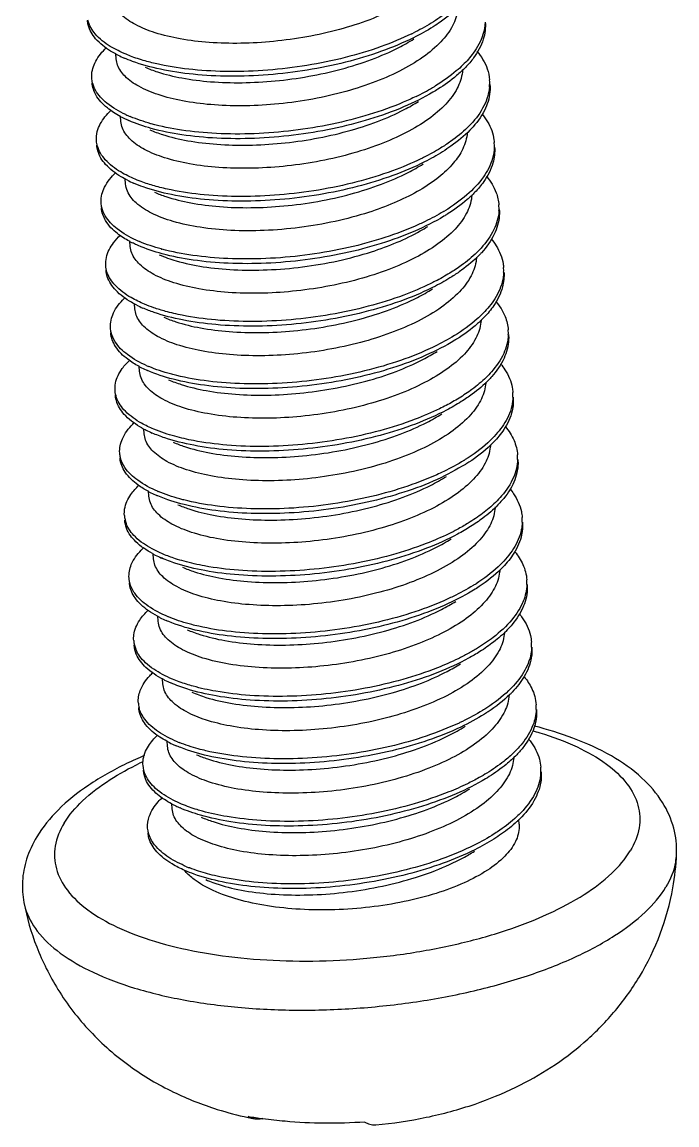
# Model space of a CAD drawing. Header units: millimetres. Extents: x 1833 to 2194, y -395 to -144.
# Drawn here: x 2006.47 to 2010.27, y -380.11 to -373.71 of the extents above; entities that cross this region are included whole.
import ezdxf

# ---------------------------------------------------------------- set-up
doc = ezdxf.new("R2010")
doc.units = ezdxf.units.MM
doc.layers.add('3_ALL_AXES', color=7, linetype='Continuous')

msp = doc.modelspace()

# ---------------------------------------------------------------- linework, layer by layer
at = {"color": 7, "linetype": 'Continuous'}
msp.add_line((2007.3192, -377.1593), (2007.3179, -377.1588), dxfattribs=at)
for centre, radius, start, end in [((2008.0573, -372.3983), 1.5345, 296.02341, 296.35289), ((2007.3141, -373.3356), 0.6341, 241.78821, 243.20756), ((2007.3446, -373.2741), 0.7027, 243.24167, 246.4124), ((2008.1577, -372.9077), 1.3703, 295.86918, 300.44121), ((2008.2343, -373.0408), 1.2167, 300.50667, 301.43169), ((2008.9282, -374.0645), 0.2547, 355.0768, 4.41657), ((2007.3389, -373.7001), 0.6313, 241.78489, 243.45536), ((2007.3726, -373.6326), 0.7067, 243.45606, 244.99387), ((2007.402, -373.5381), 0.781, 244.99251, 247.13999), ((2007.3993, -373.5756), 0.7696, 244.98391, 246.33934), ((2008.9546, -374.4254), 0.2553, 358.04373, 4.05588), ((2007.3994, -373.9976), 0.7044, 243.22363, 246.40041), ((2008.2925, -373.7729), 1.2084, 301.01277, 301.43176), ((2008.985, -374.7894), 0.252, 356.4729, 4.45999), ((2007.3899, -374.431), 0.6246, 241.70316, 243.4056), ((2007.4624, -374.2479), 0.7974, 245.63973, 247.12268), ((2007.614, -373.7929), 1.2774, 254.76644, 254.91064), ((2009.0056, -375.1505), 0.2583, 358.07798, 4.03684), ((2007.4546, -374.7202), 0.707, 243.20928, 246.38849), ((2009.0418, -375.5142), 0.2492, 357.87262, 4.48156), ((2007.4429, -375.1582), 0.6221, 241.7062, 243.37581), ((2007.5229, -374.9571), 0.8144, 246.276, 247.11502), ((2007.4874, -375.0683), 0.7224, 243.41725, 246.41882), ((2009.0571, -375.8756), 0.2607, 358.12579, 4.04491), ((2007.4782, -375.5057), 0.6391, 240.77906, 243.18193), ((2007.5101, -375.4419), 0.7105, 243.20118, 246.3773), ((2009.1009, -376.2388), 0.244, 358.23337, 4.50416), ((2008.4169, -375.2504), 1.1762, 301.61435, 302.04173), ((2007.4967, -375.884), 0.6212, 241.711, 243.34308), ((2007.538, -375.8007), 0.7142, 243.38336, 246.43458), ((2007.5836, -375.6657), 0.8321, 246.90145, 247.11737), ((2007.2318, -376.5588), 0.1679, 184.39555, 200.55749), ((2009.1095, -376.6008), 0.2623, 358.18096, 4.07659), ((2007.5386, -376.2177), 0.6536, 241.52114, 243.17146), ((2007.5659, -376.163), 0.7148, 243.19765, 246.3675), ((2008.7592, -376.3627), 0.6925, 313.08144, 314.40169), ((2008.4804, -375.9909), 1.1579, 301.61285, 302.56724), ((2009.1569, -376.9634), 0.2421, 358.17131, 4.46246), ((2007.5511, -376.6084), 0.6218, 241.71872, 243.31047), ((2007.5896, -376.5308), 0.7084, 243.34949, 246.44036), ((2007.2881, -377.2829), 0.1703, 184.60647, 202.28506), ((2009.1627, -377.326), 0.2631, 358.23673, 4.12716), ((2007.5999, -376.928), 0.6699, 242.3277, 243.17131), ((2007.6223, -376.8828), 0.7204, 243.20128, 246.35908), ((2008.8176, -377.0925), 0.6859, 313.82395, 314.43043), ((2008.8447, -377.1453), 0.6501, 314.33049, 316.19673), ((2007.2913, -377.6494), 0.1464, 183.79452, 193.99793), ((2009.2114, -377.688), 0.2415, 358.12923, 4.39222), ((2007.6074, -377.3295), 0.6263, 241.74583, 243.25287), ((2007.6414, -377.261), 0.7028, 243.2894, 246.43285), ((2007.7012, -377.091), 0.8584, 247.42584, 248.12107), ((2009.2176, -378.0511), 0.2623, 350.97463, 4.19951), ((2007.6401, -377.6788), 0.6406, 241.83456, 243.47967), ((2007.6674, -377.6243), 0.7015, 243.46819, 244.25302), ((2007.6891, -377.579), 0.7518, 244.26165, 246.33877), ((2008.8754, -377.8473), 0.6827, 312.96532, 314.37026), ((2007.6324, -378.4412), 0.2899, 220.87442, 221.95827), ((2007.7577, -377.8094), 0.8654, 247.42144, 248.71868), ((2008.1814, -377.8794), 2.2134, 259.6278, 261.8465)]:
    msp.add_arc(centre, radius, start, end, dxfattribs=at)
for points, start_tangent, end_tangent in [([(2008.9403, -373.3683), (2008.8741, -373.4598), (2008.774, -373.5466), (2008.6429, -373.6262), (2008.487, -373.6953), (2008.3116, -373.7519), (2008.1225, -373.7945), (2007.9299, -373.8213), (2007.7394, -373.8323), (2007.5565, -373.8273), (2007.3875, -373.8064), (2007.2427, -373.771), (2007.1287, -373.724), (2007.0462, -373.6662), (2006.9993, -373.5995), (2006.9905, -373.5602)], (-0.461701, -0.887036), (-0.076368, 0.99708)), ([(2009.0005, -373.5955), (2008.894, -373.6825), (2008.8437, -373.7154)], (-0.713853, -0.700296), (-0.851895, -0.523712)), ([(2009.0137, -373.6115), (2008.8961, -373.7097), (2008.8558, -373.7363)], (-0.69677, -0.717295), (-0.846397, -0.532552)), ([(2008.9983, -373.6247), (2008.9972, -373.6373), (2008.9673, -373.7308)], (-0.061491, -0.998108), (-0.461701, -0.887036)), ([(2007.0143, -373.8943), (2006.9845, -373.8772), (2006.8977, -373.8056), (2006.8545, -373.7259), (2006.8504, -373.6992)], (-0.881151, 0.472834), (-0.066938, 0.997757)), ([(2007.0739, -373.8963), (2006.9824, -373.85), (2006.8957, -373.7784), (2006.8525, -373.6987)], (-0.922986, 0.384833), (-0.237717, 0.971335)), ([(2008.8437, -373.7154), (2008.7384, -373.7733)], (-0.851895, -0.523712), (-0.896075, -0.443903)), ([(2009.1558, -373.7091), (2009.1435, -373.7813), (2009.0877, -373.889), (2009.0276, -373.9579)], (-0.033845, -0.999427), (-0.714369, -0.699769)), ([(2009.1573, -373.7096), (2009.1455, -373.8085), (2009.0897, -373.9162), (2009.0426, -373.972)], (0.072144, -0.997394), (-0.693561, -0.720398)), ([(2008.9673, -373.7308), (2008.9, -373.8235), (2008.7958, -373.9128), (2008.6602, -373.9937), (2008.5019, -374.0622), (2008.3256, -374.1178), (2008.1333, -374.1598), (2007.9356, -374.1858), (2007.7442, -374.195), (2007.5648, -374.1883), (2007.4012, -374.1664), (2007.2593, -374.1301), (2007.1473, -374.0819), (2007.0683, -374.0239), (2007.025, -373.9586), (2007.0175, -373.9228)], (-0.461701, -0.887036), (-0.075261, 0.997164)), ([(2008.8558, -373.7363), (2008.7405, -373.8005), (2008.5551, -373.8788), (2008.3472, -373.9419), (2008.1252, -373.9878), (2007.8978, -374.0151), (2007.6741, -374.0232), (2007.463, -374.0122), (2007.2728, -373.983), (2007.1112, -373.9372), (2007.0634, -373.9181)], (-0.846397, -0.532552), (-0.916165, 0.400801)), ([(2008.7305, -373.7772), (2008.553, -373.8516), (2008.3452, -373.9147), (2008.1232, -373.9606), (2007.8958, -373.9879), (2007.6721, -373.996), (2007.461, -373.985), (2007.2708, -373.9558), (2007.1952, -373.9375)], (-0.898612, -0.438743), (-0.964323, 0.264729)), ([(2007.1856, -373.9716), (2007.2558, -373.9981), (2007.3977, -374.0335), (2007.5641, -374.0549), (2007.7465, -374.0607), (2007.9385, -374.0505), (2008.1333, -374.0239), (2008.3217, -373.9821), (2008.4978, -373.9259), (2008.6557, -373.8567), (2008.7431, -373.8071)], (0.915651, -0.401975), (0.846135, 0.532968)), ([(2006.8752, -374.0345), (2006.8747, -374.0218), (2006.8981, -373.9367), (2006.9607, -373.8574)], (-0.081859, 0.996644), (0.726354, 0.687321)), ([(2007.1952, -373.9375), (2007.1091, -373.9101), (2007.0739, -373.8963)], (-0.964323, 0.264729), (-0.922986, 0.384833)), ([(2009.1096, -373.8779), (2009.1108, -373.8794), (2009.1688, -373.98), (2009.1822, -374.0449)], (0.639691, -0.768632), (0.076345, -0.997081)), ([(2009.0276, -373.9579), (2008.9892, -373.9928), (2008.8688, -374.0789)], (-0.714369, -0.699769), (-0.85322, -0.521552)), ([(2009.0426, -373.972), (2008.9912, -374.02), (2008.8828, -374.0987)], (-0.693561, -0.720398), (-0.84681, -0.531895)), ([(2006.8796, -374.0607), (2006.8752, -374.0345)], (-0.244239, 0.969715), (-0.081859, 0.996644)), ([(2009.0255, -373.9849), (2009.0242, -373.9996), (2008.9943, -374.0932)], (-0.05172, -0.998662), (-0.461701, -0.887036)), ([(2007.0404, -374.2564), (2006.9654, -374.2072), (2006.8988, -374.1314), (2006.8772, -374.0617)], (-0.881057, 0.473011), (-0.081859, 0.996644)), ([(2007.0718, -374.2459), (2006.9634, -374.18), (2006.8968, -374.1042), (2006.8796, -374.0607)], (-0.906149, 0.422958), (-0.244239, 0.969715)), ([(2008.9943, -374.0932), (2008.928, -374.1848), (2008.8279, -374.2716), (2008.698, -374.3505), (2008.5429, -374.4195), (2008.3678, -374.4762), (2008.1781, -374.5191), (2007.9847, -374.5461), (2007.7949, -374.5572), (2007.6121, -374.5523), (2007.4424, -374.5315), (2007.2964, -374.4959), (2007.1818, -374.4484), (2007.0998, -374.3907), (2007.0532, -374.324), (2007.0445, -374.2852)], (-0.461701, -0.887036), (-0.076188, 0.997094)), ([(2008.8828, -374.0987), (2008.854, -374.1162), (2008.6835, -374.2015), (2008.4866, -374.273), (2008.271, -374.3282), (2008.0454, -374.3655), (2007.8186, -374.3838), (2007.5997, -374.3828), (2007.3974, -374.3631), (2007.2198, -374.3259), (2007.0904, -374.2806)], (-0.84681, -0.531895), (-0.9159, 0.401405)), ([(2009.182, -374.0864), (2009.1497, -374.1947), (2009.0735, -374.301), (2009.0545, -374.3204)], (-0.0866, -0.996243), (-0.713686, -0.700465)), ([(2009.1842, -374.0721), (2009.184, -374.1136), (2009.1518, -374.2219), (2009.0755, -374.3282), (2009.0679, -374.3362)], (0.076345, -0.997081), (-0.696129, -0.717917)), ([(2007.2126, -374.3341), (2007.2862, -374.3617), (2007.4315, -374.3972), (2007.6007, -374.4181), (2007.7835, -374.4231), (2007.9733, -374.4122), (2008.1669, -374.3852), (2008.3568, -374.3424), (2008.5321, -374.2856), (2008.6873, -374.2168), (2008.7701, -374.1696)], (0.915639, -0.402002), (0.846151, 0.532944)), ([(2008.7556, -374.1406), (2008.6815, -374.1744), (2008.4846, -374.2458), (2008.269, -374.301), (2008.0433, -374.3383), (2007.8166, -374.3566), (2007.5977, -374.3556), (2007.3954, -374.3359), (2007.2199, -374.2993)], (-0.899257, -0.437421), (-0.963812, 0.266583)), ([(2006.9024, -374.397), (2006.9071, -374.3443), (2006.9515, -374.2592), (2006.9879, -374.2196)], (-0.068841, 0.997628), (0.724635, 0.689133)), ([(2007.2199, -374.2993), (2007.2178, -374.2987), (2007.0986, -374.2578)], (-0.963812, 0.266583), (-0.921361, 0.388707)), ([(2009.1385, -374.2425), (2009.1706, -374.2882), (2009.2077, -374.392), (2009.2093, -374.4074)], (0.635332, -0.772239), (0.071243, -0.997459)), ([(2009.0545, -374.3204), (2008.9562, -374.4017), (2008.8975, -374.4404)], (-0.713686, -0.700465), (-0.852039, -0.523479)), ([(2009.0679, -374.3362), (2008.9582, -374.4289), (2008.9098, -374.4612)], (-0.696129, -0.717917), (-0.846417, -0.532521)), ([(2009.0524, -374.3488), (2009.0512, -374.3618), (2009.0213, -374.4557)], (-0.057805, -0.998328), (-0.461701, -0.887036)), ([(2006.9078, -374.4285), (2006.9024, -374.397)], (-0.267055, 0.963681), (-0.068841, 0.997628)), ([(2007.0821, -374.6264), (2007.0449, -374.606), (2006.9557, -374.535), (2006.9098, -374.4557), (2006.9045, -374.4241)], (-0.892466, 0.451115), (-0.068841, 0.997628)), ([(2007.1277, -374.6211), (2007.0429, -374.5788), (2006.9537, -374.5078), (2006.9078, -374.4285)], (-0.922793, 0.385295), (-0.267055, 0.963681)), ([(2008.9098, -374.4612), (2008.8046, -374.5204), (2008.6207, -374.5995), (2008.414, -374.6636), (2008.1926, -374.7105), (2007.9653, -374.7389), (2007.7411, -374.7482), (2007.529, -374.7383), (2007.3373, -374.7101), (2007.1738, -374.6653), (2007.1174, -374.643)], (-0.846417, -0.532521), (-0.916094, 0.400964)), ([(2009.0213, -374.4557), (2008.9633, -374.5381), (2008.8759, -374.6184), (2008.7624, -374.6928), (2008.6287, -374.7582), (2008.4803, -374.8133)], (-0.461701, -0.887036), (-0.951995, -0.306113)), ([(2008.8975, -374.4404), (2008.8025, -374.4932), (2008.7843, -374.5022)], (-0.852039, -0.523479), (-0.898624, -0.43872)), ([(2009.2097, -374.4341), (2009.1994, -374.4998), (2009.1462, -374.6076), (2009.0501, -374.7118), (2008.9226, -374.804)], (-0.033647, -0.999434), (-0.853253, -0.521498)), ([(2009.2113, -374.4345), (2009.2014, -374.527), (2009.1482, -374.6348), (2009.0968, -374.6967)], (0.071243, -0.997459), (-0.693397, -0.720556)), ([(2007.2396, -374.6965), (2007.3048, -374.7214), (2007.4487, -374.7579), (2007.6162, -374.7797), (2007.797, -374.7857), (2007.9884, -374.7758), (2008.1861, -374.7491), (2008.3785, -374.7062), (2008.5547, -374.6498), (2008.7096, -374.5817), (2008.7971, -374.5321)], (0.915693, -0.401877), (0.846136, 0.532967)), ([(2008.7843, -374.5022), (2008.6187, -374.5723), (2008.412, -374.6364), (2008.1905, -374.6833), (2007.9632, -374.7117), (2007.7391, -374.721), (2007.527, -374.7111), (2007.3353, -374.6829), (2007.2489, -374.6623)], (-0.898624, -0.43872), (-0.964213, 0.26513)), ([(2006.9292, -374.7594), (2006.9288, -374.7517), (2006.9494, -374.6666), (2007.0149, -374.5821)], (-0.079745, 0.996815), (0.72616, 0.687525)), ([(2009.1641, -374.6035), (2009.2206, -374.6988), (2009.2362, -374.7698)], (0.638576, -0.769559), (0.07715, -0.997019)), ([(2008.4803, -374.8133), (2008.2866, -374.8652), (2008.0805, -374.9008), (2007.8751, -374.9181), (2007.6814, -374.9174), (2007.5036, -374.8996), (2007.3473, -374.8656), (2007.2217, -374.8176), (2007.1323, -374.7584), (2007.0817, -374.6904), (2007.0715, -374.6477)], (-0.951995, -0.306113), (-0.079034, 0.996872)), ([(2007.2489, -374.6623), (2007.1718, -374.6381), (2007.1277, -374.6211)], (-0.964213, 0.26513), (-0.922793, 0.385295)), ([(2009.0968, -374.6967), (2009.0522, -374.739), (2008.9368, -374.8236)], (-0.693397, -0.720556), (-0.8468, -0.531911)), ([(2009.0794, -374.7104), (2009.0782, -374.7245), (2009.0483, -374.8181)], (-0.054271, -0.998526), (-0.461701, -0.887036)), ([(2006.9335, -374.7856), (2006.9292, -374.7594)], (-0.245224, 0.969466), (-0.079745, 0.996815)), ([(2007.0939, -374.981), (2007.0247, -374.9363), (2006.9556, -374.861), (2006.9312, -374.7866)], (-0.880386, 0.474257), (-0.079745, 0.996815)), ([(2007.1335, -374.9743), (2007.0227, -374.9091), (2006.9535, -374.8338), (2006.9335, -374.7856)], (-0.910923, 0.412577), (-0.245224, 0.969466)), ([(2008.9151, -374.8085), (2008.8093, -374.8657)], (-0.857044, -0.515244), (-0.89937, -0.437189)), ([(2009.2365, -374.8049), (2009.2069, -374.9132), (2009.1331, -375.0198), (2009.1086, -375.0453)], (-0.062198, -0.998064), (-0.713603, -0.70055)), ([(2009.2382, -374.797), (2009.2385, -374.8321), (2009.2089, -374.9404), (2009.1352, -375.0469), (2009.1221, -375.0608)], (0.07715, -0.997019), (-0.695573, -0.718455)), ([(2009.0483, -374.8181), (2008.9821, -374.9097), (2008.8818, -374.9965), (2008.7522, -375.0753), (2008.5974, -375.1442), (2008.4224, -375.201), (2008.2325, -375.2439), (2008.0388, -375.271), (2007.8493, -375.2821), (2007.6664, -375.2773), (2007.4966, -375.2564), (2007.3503, -375.2208), (2007.2354, -375.1732), (2007.1536, -375.1155), (2007.1071, -375.0488), (2007.0985, -375.0101)], (-0.461701, -0.887036), (-0.076117, 0.997099)), ([(2008.8093, -374.8657), (2008.7464, -374.8946), (2008.5508, -374.9669)], (-0.89937, -0.437189), (-0.954344, -0.298709)), ([(2008.9368, -374.8236), (2008.9171, -374.8357), (2008.7484, -374.9218), (2008.5528, -374.9941)], (-0.8468, -0.531911), (-0.954344, -0.298709)), ([(2008.4973, -375.0416), (2008.6458, -374.9866), (2008.7796, -374.921), (2008.8241, -374.8945)], (0.951995, 0.306113), (0.846306, 0.532698)), ([(2006.9565, -375.1219), (2006.9598, -375.0743), (2007.0017, -374.9891), (2007.0416, -374.9447)], (-0.071336, 0.997452), (0.72449, 0.689285)), ([(2007.1444, -375.0055), (2007.1355, -375.0015), (2007.1103, -374.9895)], (-0.91599, 0.401201), (-0.894088, 0.447892)), ([(2008.5528, -374.9941), (2008.3381, -375.0503), (2008.1128, -375.0887), (2007.8859, -375.1081), (2007.6663, -375.1083), (2007.4628, -375.0897), (2007.2835, -375.0534), (2007.1444, -375.0055)], (-0.954344, -0.298709), (-0.91599, 0.401201)), ([(2007.2784, -375.0254), (2007.1524, -374.9826)], (-0.964862, 0.262757), (-0.921295, 0.388865)), ([(2008.5508, -374.9669), (2008.3361, -375.0232), (2008.1108, -375.0615), (2007.8838, -375.0809), (2007.6643, -375.0811), (2007.4608, -375.0625), (2007.2815, -375.0263)], (-0.954344, -0.298709), (-0.96552, 0.260328)), ([(2009.1921, -374.9669), (2009.221, -375.0072), (2009.2607, -375.1107), (2009.2632, -375.1323)], (0.636248, -0.771485), (0.070835, -0.997488)), ([(2007.2666, -375.059), (2007.3641, -375.094), (2007.5209, -375.128), (2007.6989, -375.1457), (2007.8925, -375.1464), (2008.0977, -375.1291), (2008.3038, -375.0936), (2008.4973, -375.0416)], (0.91558, -0.402137), (0.951995, 0.306113)), ([(2009.1086, -375.0453), (2009.0182, -375.1209), (2008.9513, -375.1654)], (-0.713603, -0.70055), (-0.852199, -0.523217)), ([(2009.1221, -375.0608), (2009.0202, -375.1481), (2008.9638, -375.1861)], (-0.695573, -0.718455), (-0.846454, -0.532461)), ([(2006.9632, -375.1583), (2006.9565, -375.1219)], (-0.295972, 0.955197), (-0.071336, 0.997452)), ([(2009.1064, -375.073), (2009.1053, -375.0865), (2009.0753, -375.1806)], (-0.054783, -0.998498), (-0.461701, -0.887036)), ([(2007.1359, -375.3513), (2007.1054, -375.3348), (2007.0138, -375.2644), (2006.9653, -375.1855), (2006.9585, -375.1491)], (-0.892367, 0.451311), (-0.071336, 0.997452)), ([(2007.1814, -375.3459), (2007.1034, -375.3076), (2007.0118, -375.2372), (2006.9632, -375.1583)], (-0.922586, 0.385792), (-0.295972, 0.955197)), ([(2009.0753, -375.1806), (2009.0078, -375.2735), (2008.9032, -375.363), (2008.7672, -375.444), (2008.6085, -375.5126), (2008.433, -375.5678), (2008.2427, -375.6094), (2008.0461, -375.6354), (2007.8546, -375.6448), (2007.6742, -375.6382), (2007.5108, -375.6165), (2007.3693, -375.5806), (2007.2568, -375.5326), (2007.177, -375.4744), (2007.1331, -375.4086), (2007.1255, -375.3726)], (-0.461701, -0.887036), (-0.074976, 0.997185)), ([(2008.9638, -375.1861), (2008.8686, -375.2402), (2008.6863, -375.3201), (2008.4807, -375.3851), (2008.2599, -375.4331), (2008.0327, -375.4627), (2007.8081, -375.4731), (2007.595, -375.4643), (2007.402, -375.4372), (2007.2366, -375.3933), (2007.1714, -375.368)], (-0.846454, -0.532461), (-0.916023, 0.401127)), ([(2008.9513, -375.1654), (2008.8665, -375.213), (2008.8381, -375.2272)], (-0.852199, -0.523217), (-0.898655, -0.438657)), ([(2009.2637, -375.1591), (2009.2552, -375.2183), (2009.2046, -375.3262), (2009.1356, -375.4077)], (-0.033131, -0.999451), (-0.714531, -0.699604)), ([(2009.2653, -375.1595), (2009.2572, -375.2455), (2009.2066, -375.3534), (2009.151, -375.4214)], (0.070835, -0.997488), (-0.693203, -0.720742)), ([(2007.2936, -375.4214), (2007.3634, -375.4478), (2007.5053, -375.4833), (2007.6713, -375.5047), (2007.8536, -375.5106), (2008.0457, -375.5004), (2008.2408, -375.4739), (2008.4291, -375.4321), (2008.6052, -375.376), (2008.7632, -375.3068), (2008.8511, -375.257)], (0.915653, -0.40197), (0.846134, 0.53297)), ([(2008.8381, -375.2272), (2008.6843, -375.2929), (2008.4787, -375.358), (2008.2579, -375.406), (2008.0307, -375.4355), (2007.8061, -375.4459), (2007.593, -375.4371), (2007.3999, -375.41), (2007.3026, -375.3872)], (-0.898655, -0.438657), (-0.964109, 0.265507)), ([(2006.9831, -375.4843), (2006.983, -375.4816), (2007.0009, -375.3966), (2007.0636, -375.3121), (2007.0692, -375.3068)], (-0.076495, 0.99707), (0.726049, 0.687643)), ([(2007.3026, -375.3872), (2007.2346, -375.3661), (2007.1814, -375.3459)], (-0.964109, 0.265507), (-0.922586, 0.385792)), ([(2009.2189, -375.3293), (2009.2723, -375.4176), (2009.2902, -375.4947)], (0.636693, -0.771117), (0.077642, -0.996981)), ([(2009.1356, -375.4077), (2009.1109, -375.4307), (2008.9781, -375.528)], (-0.714531, -0.699604), (-0.852426, -0.522848)), ([(2009.151, -375.4214), (2009.113, -375.4579), (2008.9908, -375.5485)], (-0.693203, -0.720742), (-0.84676, -0.531975)), ([(2009.1334, -375.4361), (2009.1322, -375.4496), (2009.1023, -375.543)], (-0.057863, -0.998325), (-0.461701, -0.887036)), ([(2006.9875, -375.5104), (2006.9831, -375.4843)], (-0.245348, 0.969435), (-0.076495, 0.99707)), ([(2007.1481, -375.706), (2007.0841, -375.6654), (2007.0124, -375.5906), (2006.9852, -375.5115)], (-0.880424, 0.474188), (-0.076495, 0.99707)), ([(2007.1952, -375.7027), (2007.0821, -375.6382), (2007.0104, -375.5634), (2006.9875, -375.5104)], (-0.91548, 0.402364), (-0.245348, 0.969435)), ([(2009.1023, -375.543), (2009.0359, -375.6348), (2008.9349, -375.7221), (2008.8051, -375.8008), (2008.6505, -375.8694), (2008.4751, -375.9262), (2008.2841, -375.9693), (2008.0885, -375.9964), (2007.8987, -376.007), (2007.7161, -376.0018), (2007.5467, -375.9806), (2007.4009, -375.9446), (2007.2868, -375.8966), (2007.2064, -375.8392), (2007.1609, -375.7731), (2007.1525, -375.735)], (-0.461701, -0.887036), (-0.076011, 0.997107)), ([(2008.9908, -375.5485), (2008.9801, -375.5552), (2008.8132, -375.6419), (2008.619, -375.7152), (2008.4052, -375.7724), (2008.1803, -375.8119), (2007.9532, -375.8324), (2007.7329, -375.8337), (2007.5282, -375.8162), (2007.3473, -375.781), (2007.1984, -375.7304)], (-0.84676, -0.531975), (-0.91612, 0.400905)), ([(2008.9781, -375.528), (2008.8631, -375.5907)], (-0.852426, -0.522848), (-0.899476, -0.43697)), ([(2009.2908, -375.5235), (2009.2639, -375.6317), (2009.1927, -375.7385), (2009.1626, -375.7702)], (-0.037649, -0.999291), (-0.713594, -0.700559)), ([(2009.2922, -375.5219), (2009.2928, -375.5506), (2009.2659, -375.6589), (2009.1947, -375.7657), (2009.1764, -375.7855)], (0.077642, -0.996981), (-0.695102, -0.718911)), ([(2007.3206, -375.7839), (2007.3943, -375.8116), (2007.5395, -375.847), (2007.7085, -375.8679), (2007.8913, -375.8729), (2008.0814, -375.862), (2008.2747, -375.8351), (2008.4645, -375.7923), (2008.6399, -375.7356), (2008.7952, -375.6667), (2008.8781, -375.6194)], (0.915639, -0.402003), (0.84615, 0.532944)), ([(2008.8631, -375.5907), (2008.8112, -375.6148), (2008.617, -375.688), (2008.4032, -375.7452), (2008.1783, -375.7847), (2007.9512, -375.8052), (2007.7309, -375.8066), (2007.5262, -375.789), (2007.3453, -375.7538), (2007.3321, -375.7503)], (-0.899476, -0.43697), (-0.964847, 0.262811)), ([(2007.0105, -375.8468), (2007.0128, -375.8042), (2007.052, -375.719), (2007.095, -375.6702)], (-0.074141, 0.997248), (0.72362, 0.690198)), ([(2007.3321, -375.7503), (2007.2062, -375.7074)], (-0.964847, 0.262811), (-0.921273, 0.388916)), ([(2009.2457, -375.6914), (2009.2713, -375.7262), (2009.3136, -375.8293), (2009.3172, -375.8572)], (0.636993, -0.77087), (0.070889, -0.997484)), ([(2009.1626, -375.7702), (2009.08, -375.84), (2009.005, -375.8905)], (-0.713594, -0.700559), (-0.85237, -0.522938)), ([(2009.1764, -375.7855), (2009.0821, -375.8672), (2009.0178, -375.911)], (-0.695102, -0.718911), (-0.846506, -0.532379)), ([(2009.1604, -375.7975), (2009.1591, -375.8128), (2009.1293, -375.9055)], (-0.052947, -0.998597), (-0.461701, -0.887036)), ([(2007.0189, -375.888), (2007.0105, -375.8468)], (-0.324414, 0.945915), (-0.074141, 0.997248)), ([(2007.1661, -376.0635), (2007.072, -375.9938), (2007.0209, -375.9152), (2007.0125, -375.874)], (-0.872607, 0.488422), (-0.074141, 0.997248)), ([(2007.2351, -376.0707), (2007.1641, -376.0363), (2007.07, -375.9666), (2007.0189, -375.888)], (-0.922372, 0.386302), (-0.324414, 0.945915)), ([(2009.005, -375.8905), (2008.9304, -375.9328), (2008.8919, -375.9522)], (-0.85237, -0.522938), (-0.898704, -0.438556)), ([(2009.3177, -375.8841), (2009.3108, -375.9368), (2009.2628, -376.0448), (2009.1896, -376.1326)], (-0.032387, -0.999475), (-0.714496, -0.69964)), ([(2009.3192, -375.8844), (2009.3128, -375.964), (2009.2648, -376.072), (2009.2052, -376.1461)], (0.070889, -0.997484), (-0.692979, -0.720958)), ([(2009.1293, -375.9055), (2009.0619, -375.9982), (2008.9576, -376.0876), (2008.8217, -376.1686), (2008.663, -376.2373), (2008.4876, -376.2926), (2008.2978, -376.3341), (2008.1014, -376.3602), (2007.9098, -376.3697), (2007.7291, -376.3632), (2007.5654, -376.3416), (2007.424, -376.3057), (2007.3114, -376.2578), (2007.2313, -376.1996), (2007.1871, -376.1336), (2007.1795, -376.0975)], (-0.461701, -0.887036), (-0.074969, 0.997186)), ([(2009.0178, -375.911), (2008.9324, -375.96), (2008.7518, -376.0407), (2008.5474, -376.1067), (2008.3273, -376.1557), (2008.1002, -376.1864), (2007.8752, -376.1979), (2007.6612, -376.1902), (2007.4667, -376.1642), (2007.2995, -376.1212), (2007.2254, -376.0929)], (-0.846506, -0.532379), (-0.915956, 0.401279)), ([(2008.8919, -375.9522), (2008.7498, -376.0135), (2008.5454, -376.0795), (2008.3252, -376.1285), (2008.0981, -376.1592), (2007.8731, -376.1707), (2007.6591, -376.1631), (2007.4647, -376.137), (2007.3563, -376.112)], (-0.898704, -0.438556), (-0.964015, 0.265846)), ([(2007.3476, -376.1464), (2007.4131, -376.1714), (2007.5573, -376.2078), (2007.7251, -376.2296), (2007.9064, -376.2355), (2008.0978, -376.2255), (2008.2954, -376.1987), (2008.4877, -376.1557), (2008.6637, -376.0992), (2008.8183, -376.0312), (2008.9051, -375.9819)], (0.915691, -0.401884), (0.846138, 0.532964)), ([(2007.0371, -376.2093), (2007.0526, -376.1266), (2007.1127, -376.0419), (2007.1234, -376.0315)], (-0.072435, 0.997373), (0.725944, 0.687753)), ([(2007.3563, -376.112), (2007.2974, -376.094), (2007.2351, -376.0707)], (-0.964015, 0.265846), (-0.922372, 0.386302)), ([(2009.2738, -376.0553), (2009.3238, -376.1364), (2009.3442, -376.2196)], (0.63445, -0.772964), (0.077738, -0.996974)), ([(2009.1896, -376.1326), (2009.1716, -376.1496), (2009.0409, -376.2474)], (-0.714496, -0.69964), (-0.847657, -0.530544)), ([(2009.2052, -376.1461), (2009.1736, -376.1768), (2009.0448, -376.2735)], (-0.692979, -0.720958), (-0.846673, -0.532114)), ([(2007.0414, -376.2351), (2007.0373, -376.2115), (2007.0371, -376.2093)], (-0.24447, 0.969657), (-0.072435, 0.997373)), ([(2009.1873, -376.1621), (2009.1862, -376.1746), (2009.1563, -376.268)], (-0.062398, -0.998051), (-0.461701, -0.887036)), ([(2007.2023, -376.431), (2007.1437, -376.3945), (2007.0695, -376.3202), (2007.0393, -376.2387), (2007.0392, -376.2364)], (-0.880474, 0.474094), (-0.072435, 0.997373)), ([(2007.2571, -376.431), (2007.1417, -376.3673), (2007.0674, -376.293), (2007.0414, -376.2351)], (-0.91983, 0.392316), (-0.24447, 0.969657)), ([(2009.1563, -376.268), (2009.0898, -376.3597), (2008.9887, -376.4472), (2008.8587, -376.526), (2008.7041, -376.5945), (2008.5286, -376.6513), (2008.3372, -376.6944), (2008.1411, -376.7214), (2007.951, -376.732), (2007.7685, -376.7266), (2007.5993, -376.7053), (2007.4538, -376.6691), (2007.3399, -376.6211), (2007.26, -376.5638), (2007.2148, -376.4978), (2007.2065, -376.4599)], (-0.461701, -0.887036), (-0.075973, 0.99711)), ([(2009.0448, -376.2735), (2009.0429, -376.2746), (2008.8779, -376.3621), (2008.6851, -376.4362), (2008.4723, -376.4944), (2008.2477, -376.535), (2008.0205, -376.5567), (2007.7996, -376.5591), (2007.5938, -376.5427), (2007.4112, -376.5084), (2007.2592, -376.4582), (2007.2524, -376.4553)], (-0.846673, -0.532114), (-0.916247, 0.400615)), ([(2009.0335, -376.252), (2008.9169, -376.3157)], (-0.851591, -0.524207), (-0.899575, -0.436767)), ([(2009.3449, -376.2463), (2009.3207, -376.3502), (2009.2521, -376.4572), (2009.2166, -376.4951)], (-0.030877, -0.999523), (-0.713649, -0.700504)), ([(2009.3462, -376.2468), (2009.347, -376.2692), (2009.3228, -376.3774), (2009.2541, -376.4844), (2009.2306, -376.5102)], (0.077738, -0.996974), (-0.69471, -0.71929)), ([(2007.3745, -376.5088), (2007.4385, -376.5333), (2007.5807, -376.5696), (2007.7449, -376.5915), (2007.9242, -376.598), (2008.1155, -376.5888), (2008.313, -376.5628), (2008.5051, -376.5208), (2008.6811, -376.4652), (2008.8393, -376.3967), (2008.9321, -376.3443)], (0.9157, -0.401862), (0.846124, 0.532986)), ([(2008.9169, -376.3157), (2008.8759, -376.3349), (2008.6831, -376.409), (2008.4702, -376.4672), (2008.2457, -376.5078), (2008.0185, -376.5295), (2007.7976, -376.5319), (2007.5917, -376.5155), (2007.4092, -376.4812), (2007.3858, -376.4751)], (-0.899575, -0.436767), (-0.964802, 0.262978)), ([(2007.0644, -376.5717), (2007.0658, -376.5342), (2007.1024, -376.4489), (2007.1483, -376.3957)], (-0.076961, 0.997034), (0.722741, 0.691119)), ([(2007.3858, -376.4751), (2007.26, -376.4323)], (-0.964802, 0.262978), (-0.921302, 0.388847)), ([(2009.2994, -376.416), (2009.3214, -376.4452), (2009.3664, -376.548), (2009.3712, -376.5821)], (0.637599, -0.770368), (0.071346, -0.997452)), ([(2009.2166, -376.4951), (2009.1418, -376.5591), (2009.0588, -376.6155)], (-0.713649, -0.700504), (-0.852546, -0.522652)), ([(2009.2306, -376.5102), (2009.1438, -376.5863), (2009.0718, -376.6359)], (-0.69471, -0.71929), (-0.846567, -0.532283)), ([(2009.2144, -376.5218), (2009.2133, -376.5357), (2009.1833, -376.6304)], (-0.050333, -0.998732), (-0.461701, -0.887036)), ([(2007.227, -376.7922), (2007.1304, -376.7231), (2007.0767, -376.645), (2007.0665, -376.5989)], (-0.878931, 0.476949), (-0.076961, 0.997034)), ([(2007.2888, -376.7955), (2007.225, -376.765), (2007.1284, -376.6959), (2007.0746, -376.6178)], (-0.92216, 0.386809), (-0.352333, 0.935875)), ([(2009.1833, -376.6304), (2009.1166, -376.7224), (2009.0136, -376.8111), (2008.8788, -376.892), (2008.7205, -376.9609), (2008.5448, -377.0166), (2008.3564, -377.0582), (2008.1609, -377.0846), (2007.9692, -377.0945), (2007.7875, -377.0885), (2007.6221, -377.067), (2007.4807, -377.0316), (2007.3675, -376.9839), (2007.2865, -376.9257), (2007.2414, -376.8593), (2007.2335, -376.8223)], (-0.461701, -0.887036), (-0.075089, 0.997177)), ([(2009.0718, -376.6359), (2008.9962, -376.6797), (2008.8172, -376.7612), (2008.614, -376.8281), (2008.3946, -376.8782), (2008.1676, -376.91), (2007.9423, -376.9227), (2007.7274, -376.9161), (2007.5315, -376.8911), (2007.3625, -376.8491), (2007.2794, -376.8178)], (-0.846567, -0.532283), (-0.915899, 0.401409)), ([(2009.0588, -376.6155), (2008.9942, -376.6525), (2008.9457, -376.6773)], (-0.852546, -0.522652), (-0.898769, -0.438423)), ([(2009.3717, -376.6091), (2009.3662, -376.6553), (2009.3208, -376.7634), (2009.2437, -376.8574)], (-0.031522, -0.999503), (-0.714353, -0.699785)), ([(2009.3732, -376.6093), (2009.3682, -376.6825), (2009.3229, -376.7906), (2009.2594, -376.8708)], (0.071346, -0.997452), (-0.692707, -0.721219)), ([(2007.4015, -376.8713), (2007.471, -376.8975), (2007.6128, -376.933), (2007.7786, -376.9545), (2007.9608, -376.9604), (2008.1528, -376.9503), (2008.3482, -376.9238), (2008.5365, -376.8821), (2008.7127, -376.826), (2008.8707, -376.7569), (2008.9591, -376.7068)], (0.915655, -0.401965), (0.846133, 0.532972)), ([(2008.9457, -376.6773), (2008.8152, -376.734), (2008.612, -376.8009), (2008.3925, -376.851), (2008.1656, -376.8828), (2007.9402, -376.8955), (2007.7253, -376.8889), (2007.5295, -376.8639), (2007.41, -376.8368)], (-0.898769, -0.438423), (-0.963936, 0.266135)), ([(2007.0912, -376.9342), (2007.1044, -376.8565), (2007.1619, -376.7718), (2007.1775, -376.7562)], (-0.069079, 0.997611), (0.725855, 0.687848)), ([(2007.41, -376.8368), (2007.3604, -376.8219), (2007.2888, -376.7955)], (-0.963936, 0.266135), (-0.92216, 0.386809)), ([(2009.3287, -376.7813), (2009.3751, -376.8552), (2009.3982, -376.9446)], (0.631789, -0.775141), (0.077377, -0.997002)), ([(2009.2594, -376.8708), (2009.2342, -376.8956), (2009.1057, -376.994), (2009.0988, -376.9984)], (-0.692707, -0.721219), (-0.84656, -0.532293)), ([(2009.2321, -376.8685), (2009.1037, -376.9668)], (-0.730288, -0.68314), (-0.842736, -0.538327)), ([(2009.2412, -376.8883), (2009.2402, -376.8996), (2009.2103, -376.9929)], (-0.068083, -0.99768), (-0.461701, -0.887036)), ([(2007.0953, -376.9599), (2007.0918, -376.9414), (2007.0912, -376.9342)], (-0.242526, 0.970145), (-0.069079, 0.997611)), ([(2007.2565, -377.156), (2007.2034, -377.1235), (2007.1266, -377.0497), (2007.0939, -376.9686), (2007.0932, -376.9614)], (-0.880548, 0.473957), (-0.069079, 0.997611)), ([(2007.3179, -377.1588), (2007.2014, -377.0963), (2007.1246, -377.0225), (2007.0953, -376.9599)], (-0.923374, 0.383902), (-0.242526, 0.970145)), ([(2009.0873, -376.977), (2008.9706, -377.0407)], (-0.851586, -0.524215), (-0.89966, -0.436592)), ([(2009.3989, -376.9711), (2009.3774, -377.0687), (2009.3113, -377.1759), (2009.2034, -377.2782), (2009.1126, -377.3406)], (-0.031713, -0.999497), (-0.852719, -0.52237)), ([(2009.4003, -376.9717), (2009.401, -376.9877), (2009.3794, -377.0959), (2009.3134, -377.2031), (2009.2848, -377.2349)], (0.077377, -0.997002), (-0.694399, -0.71959)), ([(2009.0988, -376.9984), (2008.9425, -377.0821), (2008.7512, -377.1571), (2008.5393, -377.2164), (2008.3152, -377.258), (2008.0879, -377.2808), (2007.8663, -377.2844), (2007.6594, -377.2691), (2007.4752, -377.2358), (2007.3212, -377.1865), (2007.3064, -377.1802)], (-0.84656, -0.532293), (-0.916304, 0.400484)), ([(2008.9706, -377.0407), (2008.9405, -377.055), (2008.7492, -377.1299), (2008.5372, -377.1892), (2008.3132, -377.2308), (2008.0858, -377.2536), (2007.8643, -377.2572), (2007.6573, -377.2419), (2007.4732, -377.2086), (2007.4395, -377.1999)], (-0.89966, -0.436592), (-0.964731, 0.263236)), ([(2009.2103, -376.9929), (2009.1456, -377.0827), (2009.0473, -377.1688), (2008.9205, -377.2468), (2008.7715, -377.3142), (2008.6015, -377.3709), (2008.4149, -377.4149), (2008.2216, -377.4436), (2008.0327, -377.4563)], (-0.461701, -0.887036), (-0.999651, -0.026405)), ([(2007.4285, -377.2337), (2007.5024, -377.2614), (2007.6474, -377.2968), (2007.8163, -377.3177), (2007.9992, -377.3227), (2008.1894, -377.3118), (2008.3825, -377.2849), (2008.5721, -377.2422), (2008.7476, -377.1855), (2008.9031, -377.1165), (2008.9861, -377.0692)], (0.915638, -0.402003), (0.84615, 0.532945)), ([(2007.1184, -377.2966), (2007.1191, -377.2641), (2007.153, -377.1789), (2007.2017, -377.1212)], (-0.079497, 0.996835), (0.721805, 0.692096)), ([(2007.4395, -377.1999), (2007.3192, -377.1593)], (-0.964731, 0.263236), (-0.923985, 0.382429)), ([(2009.3532, -377.1406), (2009.3713, -377.1643), (2009.419, -377.2666), (2009.4251, -377.307)], (0.638102, -0.769952), (0.072126, -0.997396)), ([(2008.0327, -377.4563), (2007.8456, -377.4532), (2007.6709, -377.4333), (2007.5197, -377.3979), (2007.4008, -377.3497), (2007.3174, -377.2919), (2007.2698, -377.2253), (2007.2605, -377.1849)], (-0.999651, -0.026405), (-0.077457, 0.996996)), ([(2009.2848, -377.2349), (2009.2054, -377.3054), (2009.1258, -377.3608)], (-0.694399, -0.71959), (-0.846631, -0.53218)), ([(2009.2685, -377.2465), (2009.2673, -377.2607), (2009.2373, -377.3553)], (-0.049126, -0.998793), (-0.461701, -0.887036)), ([(2007.2887, -377.5213), (2007.1896, -377.453), (2007.1329, -377.3755), (2007.1204, -377.3238)], (-0.885603, 0.464444), (-0.079876, 0.996805)), ([(2007.3425, -377.5203), (2007.2859, -377.4937), (2007.187, -377.4252), (2007.1306, -377.3475)], (-0.921956, 0.387294), (-0.379679, 0.925118)), ([(2009.2373, -377.3553), (2009.1708, -377.4472), (2009.0681, -377.5357), (2008.9336, -377.6164), (2008.7755, -377.6854), (2008.5998, -377.7413), (2008.4116, -377.7829), (2008.2165, -377.8093), (2008.0247, -377.8194), (2007.8428, -377.8135), (2007.677, -377.7921), (2007.5355, -377.7567), (2007.4221, -377.7091), (2007.3409, -377.651), (2007.2955, -377.5845), (2007.2875, -377.5472)], (-0.461701, -0.887036), (-0.075171, 0.997171)), ([(2009.1258, -377.3608), (2009.0599, -377.3994), (2008.8826, -377.4817), (2008.6806, -377.5495), (2008.4618, -377.6007), (2008.2351, -377.6336), (2008.0094, -377.6474)], (-0.846631, -0.53218), (-0.999826, -0.018635)), ([(2009.1126, -377.3406), (2009.0579, -377.3722), (2008.9995, -377.4023)], (-0.852719, -0.52237), (-0.898849, -0.438259)), ([(2009.4257, -377.3341), (2009.4215, -377.3738), (2009.3788, -377.4819), (2009.2978, -377.5822)], (-0.030652, -0.99953), (-0.71408, -0.700064)), ([(2009.4272, -377.3342), (2009.4242, -377.3969), (2009.3833, -377.5049), (2009.3138, -377.5952)], (0.072741, -0.997351), (-0.69199, -0.721907)), ([(2008.9995, -377.4023), (2008.8806, -377.4545), (2008.6785, -377.5223), (2008.4598, -377.5735), (2008.2331, -377.6064), (2008.0074, -377.6202)], (-0.898849, -0.438259), (-0.999826, -0.018635)), ([(2008.0497, -377.6847), (2008.2384, -377.672), (2008.4314, -377.6433), (2008.6178, -377.5995), (2008.7877, -377.5429), (2008.9367, -377.4755), (2009.0131, -377.4317)], (0.999651, 0.026405), (0.846169, 0.532915)), ([(2007.1452, -377.6591), (2007.1564, -377.5865), (2007.2113, -377.5016), (2007.2315, -377.4811)], (-0.06685, 0.997763), (0.725609, 0.688108)), ([(2008.0094, -377.6474), (2007.794, -377.642), (2007.597, -377.6181), (2007.4264, -377.5772), (2007.3334, -377.5427)], (-0.999826, -0.018635), (-0.915852, 0.401516)), ([(2007.4638, -377.5616), (2007.4236, -377.5498), (2007.3425, -377.5203)], (-0.963873, 0.266363), (-0.921956, 0.387294)), ([(2008.0074, -377.6202), (2007.7916, -377.6148), (2007.5944, -377.5908), (2007.4638, -377.5616)], (-0.999826, -0.018635), (-0.963873, 0.266363)), ([(2009.3831, -377.5067), (2009.4263, -377.5741), (2009.4523, -377.6695)], (0.63085, -0.775904), (0.076524, -0.997068)), ([(2007.4555, -377.5962), (2007.5374, -377.6264), (2007.6884, -377.6617), (2007.8629, -377.6815), (2008.0497, -377.6847)], (0.915593, -0.402105), (0.999651, 0.026405)), ([(2009.2925, -377.5873), (2009.1663, -377.6861), (2009.1412, -377.702)], (-0.72145, -0.692467), (-0.851617, -0.524164)), ([(2009.2989, -377.6103), (2009.1745, -377.7093), (2009.1528, -377.7233)], (-0.715135, -0.698986), (-0.846437, -0.53249)), ([(2009.2952, -377.6139), (2009.2942, -377.6245), (2009.2643, -377.7178)], (-0.071204, -0.997462), (-0.461701, -0.887036)), ([(2007.3109, -377.8812), (2007.2693, -377.8565), (2007.1876, -377.7839), (2007.1494, -377.7036), (2007.1473, -377.6863)], (-0.880789, 0.47351), (-0.065826, 0.997831)), ([(2007.3717, -377.8836), (2007.2613, -377.8253), (2007.1819, -377.752), (2007.1492, -377.6848)], (-0.923361, 0.383933), (-0.240602, 0.970624)), ([(2009.2643, -377.7178), (2009.1976, -377.8098), (2009.0955, -377.8978), (2008.9638, -377.9773), (2008.8092, -378.0454), (2008.6331, -378.102), (2008.4405, -378.145), (2008.2426, -378.1719), (2008.0509, -378.1819), (2007.8696, -378.1759), (2007.7017, -378.1541), (2007.5576, -378.1176), (2007.445, -378.0693), (2007.3663, -378.0119), (2007.3224, -377.9467), (2007.3145, -377.9098)], (-0.461701, -0.887036), (-0.075797, 0.997123)), ([(2009.1528, -377.7233), (2009.0148, -377.7985), (2008.8264, -377.8748), (2008.6166, -377.9357), (2008.3938, -377.9793), (2008.1668, -378.0042), (2007.9445, -378.0099), (2007.7358, -377.9966), (2007.549, -377.9654), (2007.3914, -377.9179), (2007.3604, -377.9051)], (-0.846437, -0.53249), (-0.916281, 0.400536)), ([(2009.1412, -377.702), (2009.0244, -377.7658)], (-0.851617, -0.524164), (-0.899725, -0.436457)), ([(2009.4528, -377.6959), (2009.4339, -377.7872), (2009.3704, -377.8945), (2009.3246, -377.9449)], (-0.031997, -0.999488), (-0.713898, -0.70025)), ([(2009.4543, -377.6967), (2009.4395, -377.8046), (2009.3801, -377.912), (2009.3393, -377.9593)], (0.074323, -0.997234), (-0.693855, -0.720115)), ([(2007.4825, -377.9586), (2007.5462, -377.983), (2007.6886, -378.0194), (2007.853, -378.0413), (2008.0321, -378.0479), (2008.2234, -378.0386), (2008.421, -378.0126), (2008.6133, -377.9705), (2008.7895, -377.9149), (2008.9476, -377.8463), (2009.0401, -377.7942)], (0.915703, -0.401857), (0.846125, 0.532985)), ([(2009.0244, -377.7658), (2009.005, -377.775), (2008.8151, -377.8508), (2008.6042, -377.911), (2008.3806, -377.9538), (2008.1532, -377.9777), (2007.9311, -377.9825), (2007.723, -377.9682), (2007.5373, -377.936), (2007.4931, -377.9248)], (-0.899725, -0.436457), (-0.964642, 0.263563)), ([(2007.1724, -378.0215), (2007.1725, -377.9941), (2007.2037, -377.9088), (2007.2569, -377.8451)], (-0.081467, 0.996676), (0.724789, 0.688971)), ([(2009.4071, -377.8654), (2009.4211, -377.8834), (2009.4714, -377.9853), (2009.4791, -378.0319)], (0.638243, -0.769835), (0.073131, -0.997322)), ([(2007.4931, -377.9248), (2007.3813, -377.8876)], (-0.964642, 0.263563), (-0.927952, 0.3727)), ([(2009.3246, -377.9449), (2009.2649, -377.9973), (2009.1664, -378.0656)], (-0.713898, -0.70025), (-0.852881, -0.522105)), ([(2009.3393, -377.9593), (2009.2785, -378.0151), (2009.1798, -378.0857)], (-0.693855, -0.720115), (-0.846776, -0.53195)), ([(2009.3225, -377.9714), (2009.3213, -377.9858), (2009.2913, -378.0802)], (-0.04927, -0.998785), (-0.461701, -0.887036)), ([(2007.1867, -378.0772), (2007.1724, -378.0215)], (-0.406408, 0.913692), (-0.081467, 0.996676)), ([(2007.3377, -378.2435), (2007.257, -378.1897), (2007.1932, -378.1135), (2007.1743, -378.0487)], (-0.881458, 0.472262), (-0.082745, 0.996571)), ([(2009.1664, -378.0656), (2009.1214, -378.0918), (2009.0533, -378.1273)], (-0.852881, -0.522105), (-0.898941, -0.43807)), ([(2009.4812, -378.0591), (2009.4806, -378.1042), (2009.447, -378.2123), (2009.3695, -378.3183), (2009.3528, -378.3353)], (0.07577, -0.997125), (-0.714771, -0.699358)), ([(2007.3963, -378.2451), (2007.347, -378.2223), (2007.2456, -378.1544), (2007.1867, -378.0772)], (-0.921768, 0.387743), (-0.406408, 0.913692)), ([(2009.2913, -378.0802), (2009.225, -378.1718), (2009.1237, -378.2594), (2008.9905, -378.3399), (2008.8332, -378.409), (2008.6575, -378.4652), (2008.4695, -378.5071), (2008.2756, -378.5337), (2008.0841, -378.5443), (2007.9016, -378.5388), (2007.7344, -378.5176), (2007.5919, -378.4824), (2007.4782, -378.4351), (2007.3962, -378.3772), (2007.3499, -378.3105), (2007.3415, -378.2722)], (-0.461701, -0.887036), (-0.075687, 0.997132)), ([(2009.1798, -378.0857), (2009.1386, -378.1105), (2008.9661, -378.1946), (2008.7677, -378.2648), (2008.5515, -378.3186), (2008.3258, -378.3545), (2008.0997, -378.3713), (2007.882, -378.3691), (2007.6815, -378.3481), (2007.5061, -378.3099), (2007.3874, -378.2676)], (-0.846776, -0.53195), (-0.915844, 0.401535)), ([(2009.0533, -378.1273), (2008.9458, -378.1749), (2008.745, -378.2437), (2008.5271, -378.2959), (2008.3006, -378.3299), (2008.0745, -378.3448), (2007.8579, -378.3405), (2007.6594, -378.3177), (2007.5175, -378.2865)], (-0.898941, -0.43807), (-0.963827, 0.266529)), ([(2009.4766, -378.0923), (2009.4365, -378.2005), (2009.3528, -378.3061), (2009.3277, -378.3296)], (-0.157391, -0.987536), (-0.745652, -0.666335)), ([(2007.5095, -378.3211), (2007.5786, -378.3472), (2007.7204, -378.3827), (2007.8859, -378.4042), (2008.0679, -378.4103), (2008.26, -378.4002), (2008.4555, -378.3737), (2008.644, -378.332), (2008.8201, -378.2761), (2008.9783, -378.2069), (2009.0671, -378.1566)], (0.915657, -0.401959), (0.846131, 0.532974)), ([(2007.1992, -378.384), (2007.2086, -378.3165), (2007.2608, -378.2315), (2007.2851, -378.2065)], (-0.065803, 0.997833), (0.724551, 0.689221)), ([(2007.5175, -378.2865), (2007.4868, -378.2776), (2007.3963, -378.2451)], (-0.963827, 0.266529), (-0.921768, 0.387743)), ([(2009.3277, -378.3296), (2009.2288, -378.4054), (2009.195, -378.4271)], (-0.745652, -0.666335), (-0.851683, -0.524057)), ([(2007.2032, -378.4097), (2007.2014, -378.4011), (2007.1992, -378.384)], (-0.238175, 0.971222), (-0.065803, 0.997833)), ([(2009.3534, -378.3621), (2009.3539, -378.3763), (2009.3324, -378.4628), (2009.27, -378.5481), (2009.1693, -378.6288), (2009.0346, -378.7015), (2008.8715, -378.763), (2008.6869, -378.8108), (2008.4883, -378.843), (2008.2843, -378.8581), (2008.0833, -378.8556), (2007.8936, -378.8355), (2007.7234, -378.7987), (2007.5796, -378.7467), (2007.5182, -378.7149)], (0.079455, -0.996838), (-0.861988, 0.506929)), ([(2009.3407, -378.3468), (2009.2513, -378.4186), (2009.2068, -378.4482)], (-0.731703, -0.681623), (-0.846406, -0.532538)), ([(2007.4144, -378.6301), (2007.3406, -378.5922), (2007.252, -378.5213), (2007.2066, -378.442), (2007.2014, -378.4112)], (-0.916111, 0.400924), (-0.068578, 0.997646)), ([(2007.4254, -378.6084), (2007.3213, -378.5542), (2007.2394, -378.4815), (2007.2032, -378.4097)], (-0.923279, 0.384129), (-0.238175, 0.971222)), ([(2009.2068, -378.4482), (2009.097, -378.5097), (2008.9128, -378.5883), (2008.7059, -378.6519), (2008.4846, -378.6983), (2008.2577, -378.7263), (2008.034, -378.7352), (2007.8225, -378.725), (2007.6316, -378.6966), (2007.4688, -378.6516), (2007.4144, -378.6301)], (-0.846406, -0.532538), (-0.916111, 0.400924)), ([(2009.195, -378.4271), (2009.0782, -378.4908)], (-0.851683, -0.524057), (-0.899766, -0.436372)), ([(2007.5365, -378.6835), (2007.5777, -378.7), (2007.7214, -378.7401), (2007.8916, -378.7649), (2008.0812, -378.7728), (2008.2822, -378.7631), (2008.4859, -378.7356), (2008.6838, -378.691), (2008.8676, -378.6307), (2009.0294, -378.5567), (2009.0941, -378.5191)], (0.915909, -0.401387), (0.846275, 0.532747)), ([(2009.0782, -378.4908), (2009.0694, -378.495), (2008.881, -378.5717), (2008.6711, -378.6329), (2008.448, -378.6767), (2008.2206, -378.7018), (2007.9979, -378.7076), (2007.7888, -378.6945), (2007.6015, -378.6633), (2007.5468, -378.6496)], (-0.899766, -0.436372), (-0.96454, 0.263938)), ([(2007.5182, -378.7149), (2007.4684, -378.6818), (2007.4168, -378.6351)], (-0.861988, 0.506929), (-0.668554, 0.743664)), ([(2007.5468, -378.6496), (2007.4436, -378.6157)], (-0.96454, 0.263938), (-0.931739, 0.363128)), ([(2007.8196, -380.0713), (2007.8123, -380.0696), (2007.783, -380.0566)], (-0.981012, 0.193945), (-0.851856, 0.523776)), ([(2007.8681, -380.0686), (2007.8424, -380.0731), (2007.8196, -380.0713)], (-0.957357, -0.288907), (-0.981012, 0.193945)), ([(2008.4585, -380.0894), (2008.2238, -380.0964), (2007.9961, -380.0853), (2007.8675, -380.0704)], (-0.997709, -0.067646), (-0.989854, 0.142088)), ([(2008.4585, -380.0894), (2008.4879, -380.1024), (2008.518, -380.1059), (2008.5226, -380.1056)], (0.851856, -0.523776), (0.995867, 0.090827))]:
    msp.add_spline(points, degree=3, dxfattribs=dict(at, start_tangent=start_tangent, end_tangent=end_tangent))
at = {"layer": '3_ALL_AXES', "color": 7, "linetype": 'Continuous'}
for p, q in [((2007.0172, -373.9228), (2007.015, -373.893)), ((2007.0442, -374.2853), (2007.0419, -374.2536)), ((2007.0712, -374.6477), (2007.0691, -374.6183)), ((2007.0982, -375.0102), (2007.0958, -374.9774)), ((2007.1252, -375.3726), (2007.1231, -375.3436)), ((2007.1522, -375.7351), (2007.1498, -375.7028)), ((2007.1792, -376.0975), (2007.1771, -376.0689)), ((2007.2062, -376.46), (2007.2039, -376.4281)), ((2007.2332, -376.8224), (2007.2311, -376.7942)), ((2007.2602, -377.1849), (2007.2579, -377.1535)), ((2007.2872, -377.5474), (2007.2851, -377.5187)), ((2007.3142, -377.9098), (2007.3119, -377.8792)), ((2007.3412, -378.2723), (2007.3389, -378.2413)), ((2009.3534, -378.362), (2009.3513, -378.3338))]:
    msp.add_line(p, q, dxfattribs=at)
for centre, radius, start, end in [((2008.0082, -379.7794), 1.967, 115.46476, 115.78967), ((2008.0259, -379.8166), 2.0081, 115.1641, 115.46482), ((2008.7733, -378.4698), 1.4946, 349.92647, 357.50198), ((2009.9237, -378.5214), 0.3429, 349.94104, 357.73902), ((2008.7545, -378.4651), 1.514, 328.88536, 349.87398), ((2006.8085, -378.7549), 0.3326, 190.73461, 196.42316), ((2008.2434, -377.9458), 2.1673, 257.68856, 258.72196)]:
    msp.add_arc(centre, radius, start, end, dxfattribs=at)
for points, start_tangent, end_tangent in [([(2010.2665, -378.5349), (2010.25, -378.3843), (2010.1851, -378.2364), (2010.0654, -378.0942), (2009.8883, -377.9663), (2009.6656, -377.8625), (2009.4414, -377.7926)], (0.043426, 0.999057), (-0.969025, 0.246963)), ([(2009.4309, -377.8192), (2009.4734, -377.8317), (2009.6892, -377.9137), (2009.8596, -378.0134), (2009.9787, -378.1276), (2010.0426, -378.2523), (2010.0491, -378.3833), (2009.9979, -378.516)], (0.962488, -0.271325), (-0.515848, -0.85668)), ([(2007.1811, -377.9632), (2007.0772, -378.0103), (2006.8572, -378.1357), (2006.6795, -378.28), (2006.5566, -378.4346)], (-0.920525, -0.390683), (-0.515848, -0.85668)), ([(2006.7145, -378.3565), (2006.8215, -378.2265), (2006.9809, -378.1036), (2007.1524, -378.0083)], (0.515848, 0.85668), (0.900393, 0.435078)), ([(2006.7145, -378.3565), (2006.6633, -378.4893), (2006.6698, -378.6202), (2006.7337, -378.7449), (2006.8529, -378.8591), (2007.0232, -378.9589), (2007.239, -379.0409), (2007.4928, -379.1023), (2007.776, -379.141), (2008.0789, -379.1557), (2008.3913, -379.1459), (2008.7025, -379.112), (2009.0019, -379.055), (2009.2794, -378.977), (2009.5254, -378.8805), (2009.7315, -378.769), (2009.8909, -378.6461), (2009.9979, -378.516)], (-0.515848, -0.85668), (0.515848, 0.85668)), ([(2006.5566, -378.4346), (2006.497, -378.5652), (2006.4733, -378.6924), (2006.4816, -378.8169)], (-0.515848, -0.85668), (0.190956, -0.981599)), ([(2010.2613, -378.5813), (2010.2048, -378.7259)], (-0.17467, -0.984627), (-0.515848, -0.85668)), ([(2006.4895, -378.8489), (2006.559, -378.9816), (2006.6921, -379.1091), (2006.8823, -379.2206), (2007.1233, -379.3121), (2007.4068, -379.3807), (2007.7231, -379.4239), (2008.0614, -379.4404), (2008.4104, -379.4294), (2008.758, -379.3915), (2009.0924, -379.3279), (2009.4022, -379.2408), (2009.677, -379.1331), (2009.9072, -379.0084), (2010.0852, -378.8712), (2010.2048, -378.7259)], (0.282698, -0.959209), (0.515848, 0.85668)), ([(2006.4816, -378.8169), (2006.5557, -379.0731), (2006.6788, -379.3198), (2006.8652, -379.5628), (2007.0971, -379.766), (2007.3484, -379.9154), (2007.6028, -380.016), (2007.7813, -380.0633)], (0.190956, -0.981599), (0.976997, -0.213252)), ([(2008.5226, -380.1056), (2008.8149, -380.0622), (2009.0976, -379.9849), (2009.3341, -379.8876), (2009.5399, -379.7712), (2009.7291, -379.6286), (2009.9013, -379.4548), (2010.0507, -379.2474)], (0.995921, 0.090227), (0.515848, 0.85668))]:
    msp.add_spline(points, degree=3, dxfattribs=dict(at, start_tangent=start_tangent, end_tangent=end_tangent))

doc.saveas('drawing.dxf')
